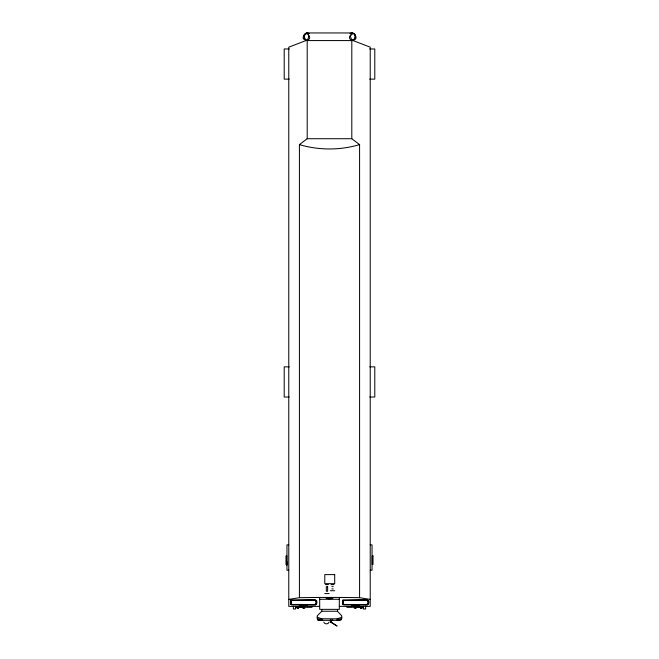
<?xml version="1.0" encoding="UTF-8"?>
<svg xmlns="http://www.w3.org/2000/svg" width="659" height="659" viewBox="0 0 659 659"><rect width="100%" height="100%" fill="white"/><g stroke="black" fill="none" stroke-linecap="round" stroke-linejoin="round"><path stroke-width="0.99" d="M329.088 622.121C328.166 624.435 324.681 624.435 323.767 622.121M321.781 609.476L321.781 611.247L317.234 615.868L317.234 618.801L321.757 620.325L321.757 618.801L317.234 617.277M288.774 599.377L299.417 597.697L299.417 144.609L307.193 138.72L351.807 138.72L359.583 144.609L359.583 597.697L370.226 599.377M297.366 607.804L298.37 608.199L297.366 607.804L297.926 607.112M298.37 607.112L297.819 607.804M304.087 607.804L303.082 608.199L304.087 607.804L303.535 607.112M354.913 607.804L355.918 608.199L354.913 607.804L355.465 607.112M355.918 607.112L355.366 607.804M361.634 607.804L360.63 608.199L361.634 607.804L361.074 607.112M297.011 607.112L296.229 607.499L297.011 608.199M304.442 608.199L305.224 607.804L304.442 607.112M354.558 607.112L353.776 607.499L354.558 608.199M361.989 608.199L362.771 607.804L361.989 607.112M321.757 618.801L337.243 618.801L341.766 617.277M318 619.748L318 620.325L337.243 620.325L341.766 618.801L341.766 615.868L337.523 611.247L337.523 609.476M359.583 144.609C340.11 150.409 318.89 150.409 299.417 144.609M306.41 32.95C295.1 42.374 317.72 42.374 306.41 32.95L352.746 32.95C364.048 42.374 341.436 42.374 352.746 32.95M289.243 48.964L284.21 48.964L284.21 79.138L289.243 79.138M369.757 48.964L374.79 48.964L374.79 79.138L369.757 79.138M289.243 366.849L284.21 366.849L284.21 397.023L289.243 397.023M369.757 366.849L374.79 366.849L374.79 397.023L369.757 397.023M288.774 544.861L286.962 544.861L286.962 570.216L288.774 570.216M370.226 544.861L372.038 544.861L372.038 570.216L370.226 570.216M325.53 584.624L328.421 584.624M331.082 584.624L333.973 584.624M331.872 586.65L333.182 586.65M331.872 588.957L333.182 588.957M330.34 590.719L334.706 590.719M324.788 593.578L329.162 593.578M327.375 598.051L331.625 598.051M327.004 598.421L331.996 598.421M319.681 599.278L339.319 599.278M299.351 606.296L307.481 606.198M351.519 606.296L359.649 606.198M319.681 606.371L288.774 606.371L288.774 47.168L305.949 40.57L353.051 40.57L370.226 47.168L370.226 606.371L339.319 606.371M299.351 606.494L307.481 606.593L307.481 606.099L299.351 606.099L299.351 606.593M351.519 606.494L359.649 606.593L359.649 606.099L351.519 606.099L351.519 606.593M296.08 606.741L305.372 606.741M306.649 606.741L311.781 606.741M347.219 606.741L352.351 606.741M353.628 606.741L362.92 606.741M296.781 607.112L304.672 607.112M306.196 607.112L312.234 607.112M346.766 607.112L352.804 607.112M354.328 607.112L362.219 607.112M297.366 607.499L304.087 607.499M354.913 607.499L361.634 607.499M321.781 611.247L337.523 611.247M320.793 619.238L317.91 619.238L317.91 619.707L320.793 619.707M338.207 619.238L341.09 619.238L341.09 619.707L338.207 619.707M330.431 622.088L331.263 622.088L337.087 626.05L330.431 622.088L330.431 619.748M360.63 607.112L361.181 607.804M303.082 607.112L303.634 607.804M365.63 606.214L365.63 609.007L363.521 609.007L363.521 606.371M359.336 606.741L359.336 607.26L357.211 607.26L357.211 606.741M351.807 40.57L351.807 138.72M339.319 598.257L339.319 609.353L319.681 609.353L319.681 598.257M337.243 618.801L337.243 620.325M332.663 619.748L332.663 620.325M331.963 619.748L331.963 620.325M331.263 620.325L331.263 622.088M322.605 619.748L322.605 620.325M307.193 40.57L307.193 138.72M301.789 606.741L301.789 607.26L299.664 607.26L299.664 606.741M295.479 606.371L295.479 609.007L293.37 609.007L293.37 606.214M286.871 561.789L286.871 565.356M299.417 597.697A272.258 41.896 0 0 1 329.5 597.416A272.258 41.896 0 0 1 359.583 597.697M341.09 619.707A3.303 3.303 0 0 1 337.243 619.707M321.757 619.707A3.303 3.303 0 0 1 317.91 619.707M349.954 33.461A3.806 3.806 0 0 1 355.152 38.659M353.759 40.059A3.806 3.806 0 0 1 352.845 40.438M306.311 40.438A3.806 3.806 0 0 1 305.389 40.059M304.598 39.449A3.806 3.806 0 0 1 309.195 33.461M305.01 39.038A3.229 3.229 0 0 1 304.499 38.37M304.178 37.596A3.229 3.229 0 0 1 304.178 35.924M304.013 35.924C307.44 49.705 312.399 26.162 304.013 35.924M350.349 35.924C353.776 49.705 358.735 26.162 350.349 35.924M290.644 600.184L290.462 604.278L291.212 604.558L314.038 604.674C317.918 606.099 317.918 598.504 314.038 599.929L290.644 600.184M291.138 600.53L290.99 604.591L291.599 604.814L313.989 604.913C317.317 606.091 317.317 599.146 313.989 600.333L291.138 600.53M291.599 600.242L291.476 604.262L291.953 604.443L313.939 604.517C316.757 605.456 316.757 599.155 313.939 600.085L291.599 600.242M342.614 600.184L342.433 604.278L343.182 604.558L366.009 604.674C369.888 606.099 369.888 598.504 366.009 599.929L342.614 600.184M343.108 600.53L342.952 604.591L343.561 604.814L365.959 604.913C369.287 606.091 369.287 599.146 365.959 600.333L343.108 600.53M343.57 600.242L343.446 604.262L343.916 604.443L365.91 604.517C368.719 605.456 368.719 599.155 365.91 600.085L343.57 600.242M327.111 597.795L326.576 597.902A3.509 0.544 0 0 0 326.576 598.438L327.811 598.627A3.32 0.511 0 0 0 331.189 598.627L332.424 598.438A3.509 0.544 0 0 0 332.424 597.902L331.189 597.713A3.32 0.511 0 0 0 327.811 597.754L327.111 597.795M286.731 555.924L285.99 555.924L285.99 564.433L286.731 564.433L286.731 555.924M373.01 555.924L372.269 555.924L372.269 564.433L373.01 564.433L373.01 555.924M334.706 574.607L324.788 574.607L324.788 583.66L334.706 583.66L334.706 574.607M327.63 586.65L326.32 586.65L326.32 591.271L327.63 591.271L327.63 586.65"/></g></svg>
